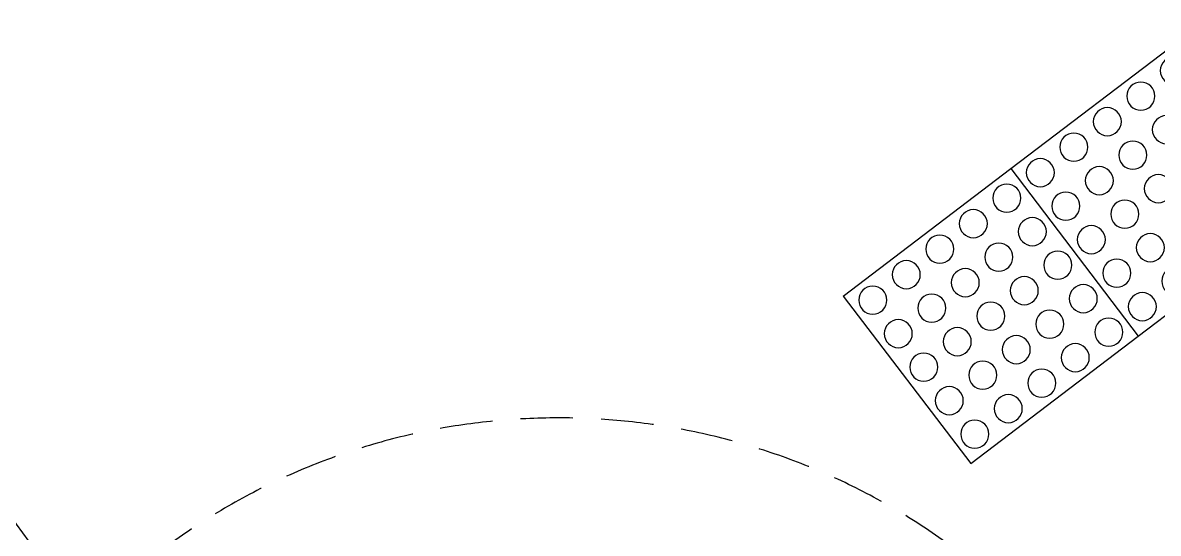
# Model space of a CAD drawing. Header units: millimetres. Extents: x 75184266 to 76346726, y -35077925 to -33679385.
# Drawn here: x 75497933 to 75499551, y -34603033 to -34602305 of the extents above; entities that cross this region are included whole.
import ezdxf

# ---------------------------------------------------------------- set-up
doc = ezdxf.new("R2010")
doc.units = ezdxf.units.MM
doc.header["$LTSCALE"] = 50
doc.header["$MEASUREMENT"] = 0
doc.linetypes.add('XR-지하3층$0$XR-지하3층$0$51A1코아(1층)-1$0$HID', pattern=[2.3, 1.5, -0.8])
doc.layers.add('XR-지하3층$0$XR-지하3층$0$AA-DWXM-DOOR', color=4, linetype='CONTINUOUS')
doc.layers.add('XR-지하3층$0$XR-지하3층$0$AA-XXXX-SYMB', color=7, linetype='CONTINUOUS')
doc.layers.add('건축', color=8, linetype='CONTINUOUS', plot=False)

# ---------------------------------------------------------------- blocks, each defined once
blk = doc.blocks.new('XR-지하3층$0$XR-지하3층$0$점형블럭')
at = {"layer": 'XR-지하3층$0$XR-지하3층$0$AA-XXXX-SYMB', "color": 9, "ltscale": 5}
for p, q in [((300, 300), (0, 300)), ((0, 300), (0, 0)), ((300, 300), (300, 0)), ((300, 0), (0, 0))]:
    blk.add_line(p, q, dxfattribs=at)
at = {"layer": 'XR-지하3층$0$XR-지하3층$0$AA-XXXX-SYMB', "color": 9, "ltscale": 2}
for centre in [(30, 270), (90, 270), (150, 270), (210, 270), (270, 270), (30, 210), (90, 210), (150, 210), (210, 210), (270, 210), (30, 150), (90, 150), (150, 150), (210, 150), (270, 150), (30, 90), (90, 90), (150, 90), (210, 90), (270, 90), (30, 30), (90, 30), (150, 30), (210, 30), (270, 30)]:
    blk.add_circle(centre, 20, dxfattribs=at)
blk = doc.blocks.new('XR-지하3층$0$XR-지하3층$0$dsfdf')
at = {"layer": 'XR-지하3층$0$XR-지하3층$0$AA-DWXM-DOOR', "color": 8, "linetype": 'XR-지하3층$0$XR-지하3층$0$51A1코아(1층)-1$0$HID'}
blk.add_arc((1918.4, 598.6), 944.7, 219.0666, 308.4325, dxfattribs=at)
at = {"layer": 'XR-지하3층$0$XR-지하3층$0$AA-XXXX-SYMB', "extrusion": (0, 0, -1), "zscale": -1, "rotation": 143.631410486732}
for p in [(-1076.1, -449.4), (-834.5, -627.3)]:
    blk.add_blockref('XR-지하3층$0$XR-지하3층$0$점형블럭', p, dxfattribs=at)

msp = doc.modelspace()

# ---------------------------------------------------------------- linework, layer by layer
at = {"layer": '건축', "ltscale": 0.5}
msp.add_line((75498606.9, -34603951.7, 0), (75490391.5, -34592745.9, 0), dxfattribs=at)
at = {"layer": '건축', "extrusion": (-2.19752e-06, -2.19673e-06, 1), "elevation": -89.9}
msp.add_lwpolyline([(75501718.4, -34604137.5), (75498230.7, -34599378.7)], dxfattribs=at)

# ---------------------------------------------------------------- block references
at = {"layer": '건축', "rotation": 180.9046818192572}
msp.add_blockref('XR-지하3층$0$XR-지하3층$0$dsfdf', (75500605.6, -34603184.3, 0), dxfattribs=at)

doc.saveas('drawing.dxf')
